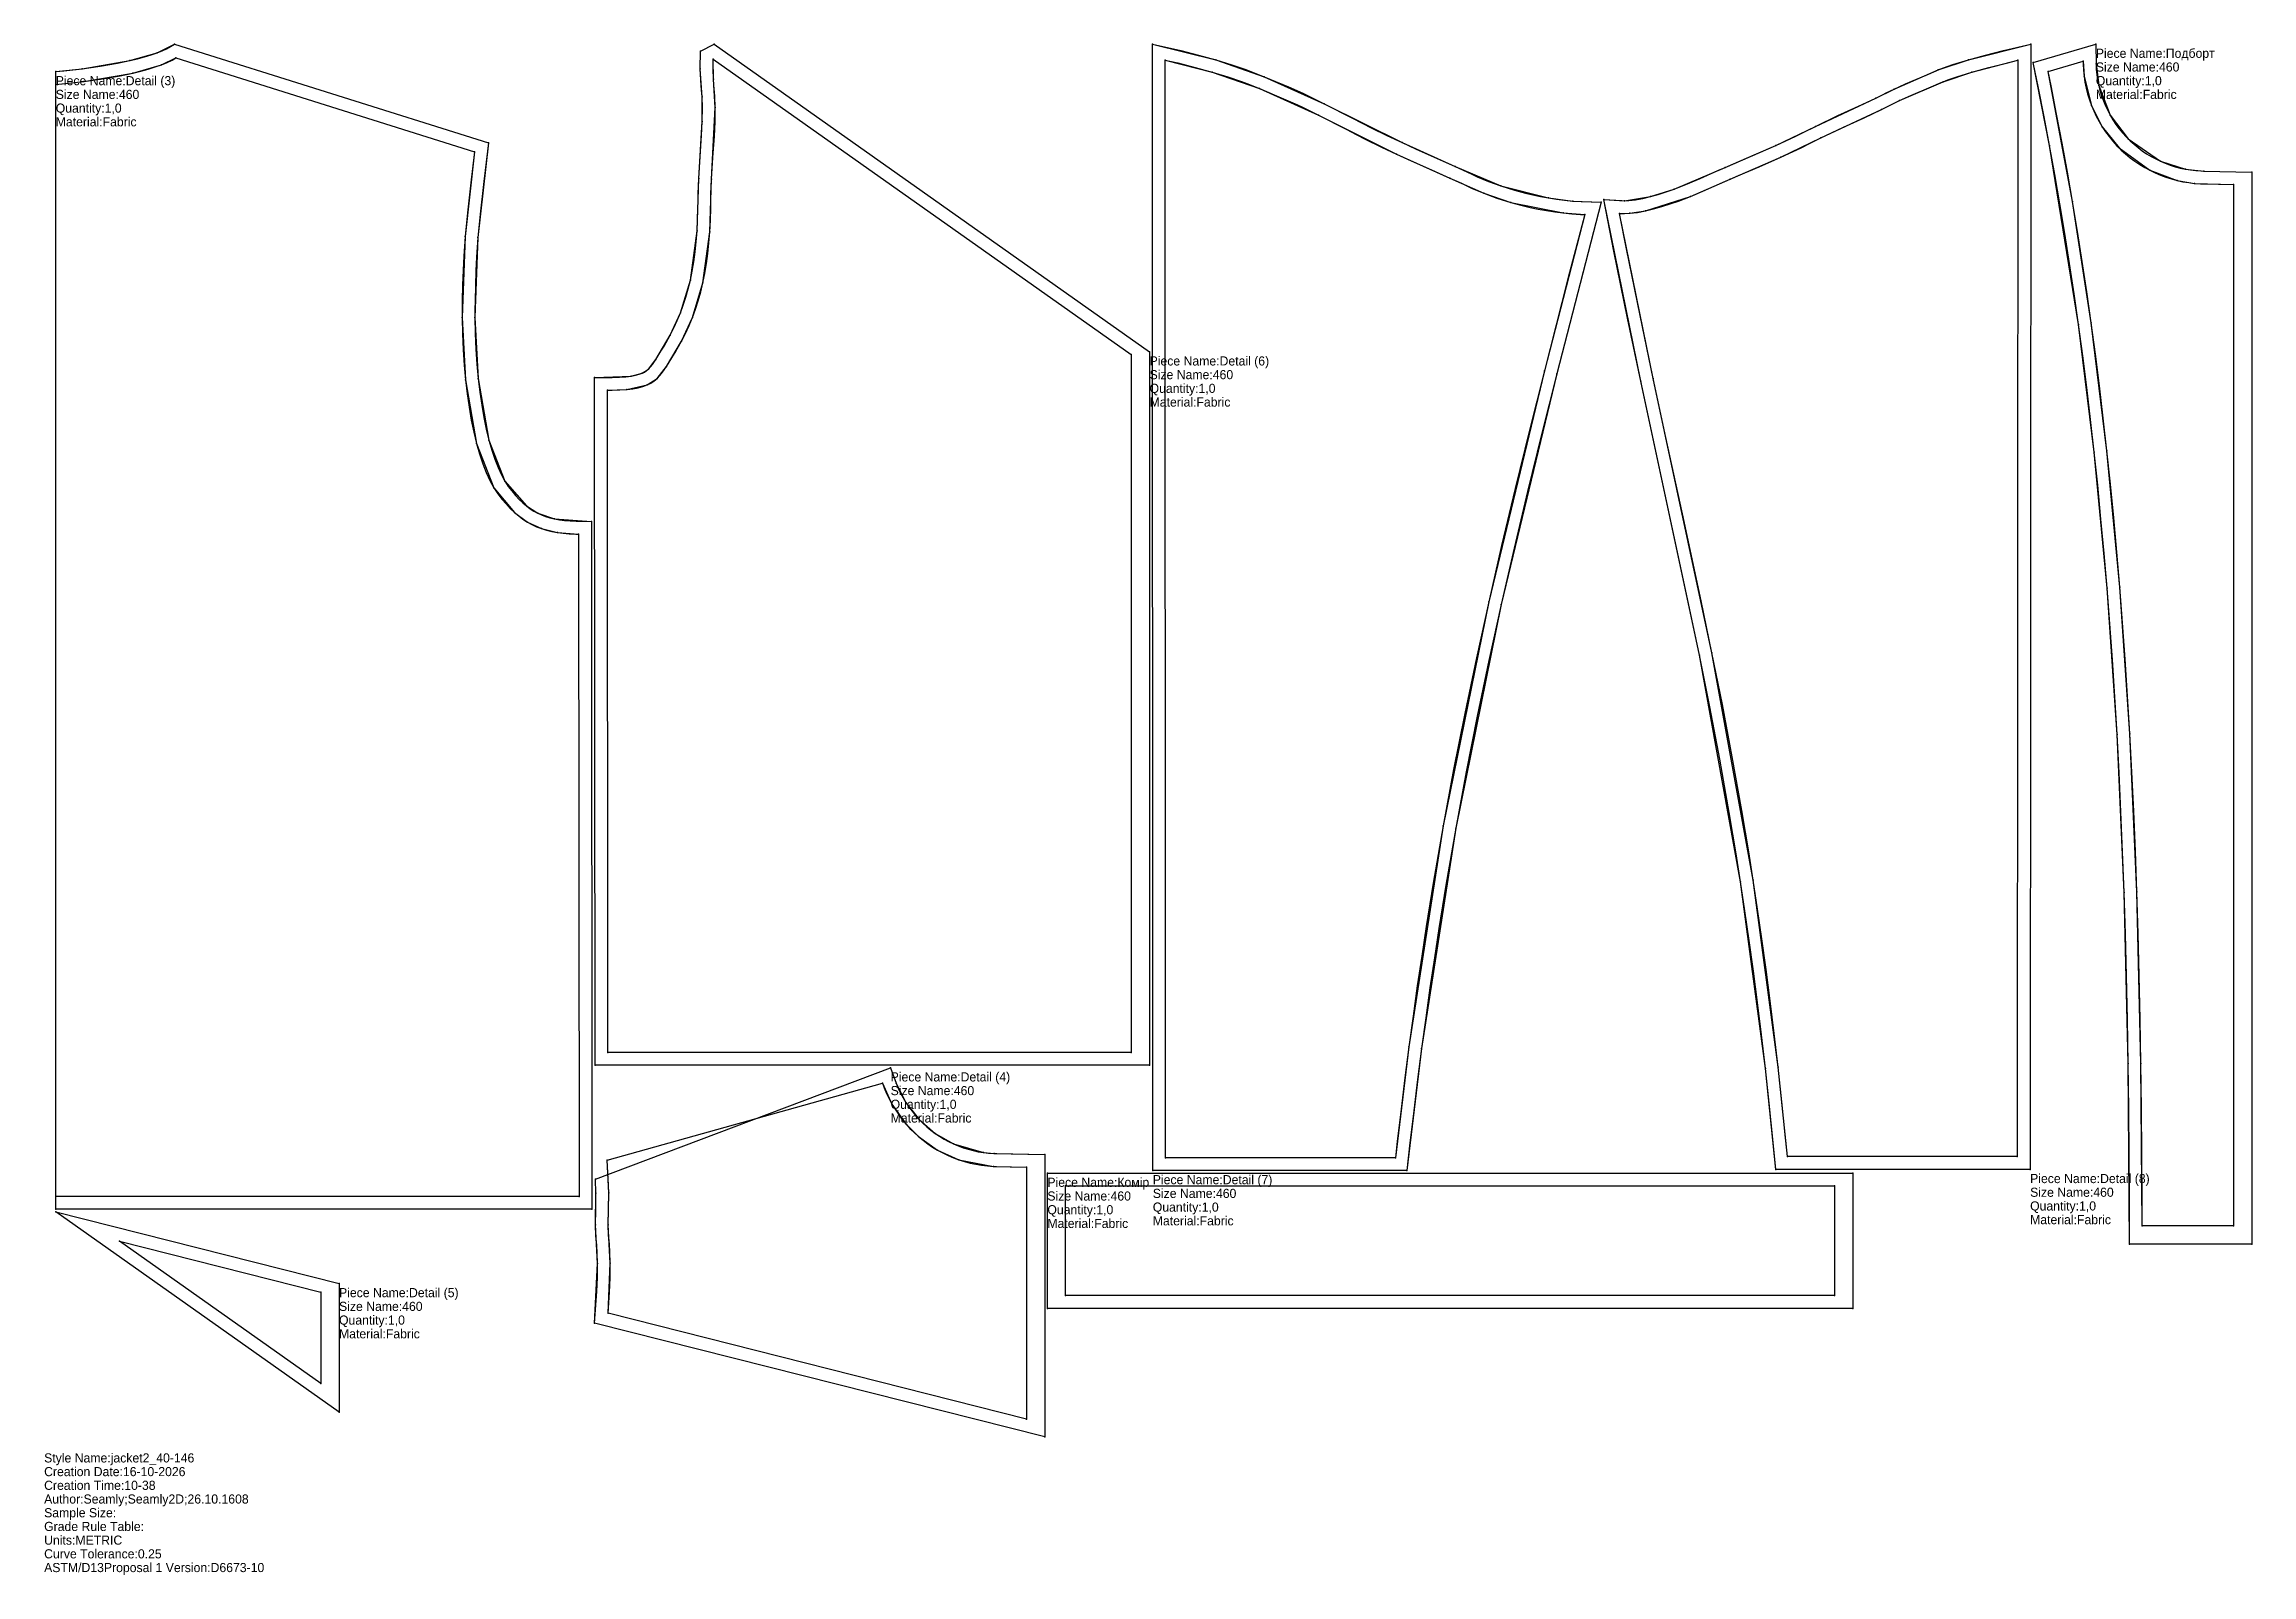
# Model space of a CAD drawing. Extents: x 0 to 1208, y -69 to 769.
import ezdxf

# ---------------------------------------------------------------- set-up
doc = ezdxf.new("R2010")
doc.units = 0

# ---------------------------------------------------------------- blocks, each defined once
blk = doc.blocks.new('piece-97_s460_M')
at = {"layer": '1'}
blk.add_lwpolyline([(1122.22, 768.61), (1122.31, 757.82), (1123.77, 746.06), (1130.09, 729.68), (1139.91, 716.77), (1157.55, 704.54), (1171.17, 700.22), (1181.26, 699.17), (1207.55, 698.64), (1207.55, 111.98), (1140.56, 111.98), (1139.9, 210.73), (1137.65, 304.47), (1133.8, 390.88), (1128.36, 470.88), (1121.33, 545.34), (1112.73, 615.16), (1096.89, 713.17), (1087.97, 758.56)], close=True, dxfattribs=at)
at = {"layer": '14'}
blk.add_lwpolyline([(1115.3, 759.29), (1115.81, 751.01), (1119.8, 735.12), (1125.68, 723.42), (1134.96, 711.82), (1151.78, 699.56), (1166.73, 694.02), (1176.23, 692.44), (1197.55, 691.84), (1197.55, 121.98), (1147.55, 121.98), (1146.9, 210.83), (1144.64, 304.7), (1140.79, 391.28), (1135.33, 471.44), (1128.29, 546.09), (1119.66, 616.12), (1109.46, 682.42), (1096.11, 753.65)], close=True, dxfattribs=at)
at = {"layer": '2'}
for p in [(1122.22, 768.61), (1087.97, 758.56), (1096.11, 753.65), (1115.3, 759.29), (1197.55, 691.84), (1207.55, 698.64), (1147.55, 121.98), (1197.55, 121.98), (1140.56, 111.98), (1207.55, 111.98)]:
    blk.add_point(p, dxfattribs=at)
at = {"layer": '3'}
for p in [(1115.81, 751.01), (1122.31, 757.82), (1123.77, 746.06), (1119.8, 735.12), (1130.09, 729.68), (1096.89, 713.17), (1125.68, 723.42), (1139.91, 716.77), (1134.96, 711.82), (1157.55, 704.54), (1151.78, 699.56), (1166.73, 694.02), (1171.17, 700.22), (1176.23, 692.44), (1181.26, 699.17), (1109.46, 682.42), (1119.66, 616.12), (1112.73, 615.16), (1121.33, 545.34), (1128.29, 546.09), (1135.33, 471.44), (1128.36, 470.88), (1133.8, 390.88), (1140.79, 391.28), (1137.65, 304.47), (1144.64, 304.7), (1139.9, 210.73), (1146.9, 210.83)]:
    blk.add_point(p, dxfattribs=at)
at = {"layer": '84'}
blk.add_lwpolyline([(1122.22, 768.61), (1122.31, 757.82), (1122.46, 754.82), (1122.75, 751.87), (1123.19, 748.95), (1123.77, 746.06), (1124.48, 743.21), (1125.34, 740.4), (1126.33, 737.64), (1127.45, 734.93), (1128.7, 732.27), (1130.09, 729.68), (1131.6, 727.16), (1133.23, 724.71), (1134.99, 722.33), (1136.87, 720.04), (1138.89, 717.81), (1139.91, 716.77), (1140.93, 715.77), (1143.1, 713.8), (1145.33, 711.96), (1147.63, 710.24), (1150.01, 708.64), (1152.46, 707.15), (1154.98, 705.78), (1157.55, 704.54), (1160.18, 703.42), (1162.87, 702.43), (1165.6, 701.56), (1168.37, 700.82), (1171.17, 700.22), (1174.01, 699.75), (1176.88, 699.41), (1179.8, 699.21), (1181.26, 699.17), (1207.55, 698.64), (1207.55, 111.98), (1140.56, 111.98), (1140.54, 135.08), (1140.43, 160.83), (1140.21, 186.04), (1139.9, 210.73), (1139.49, 234.9), (1138.98, 258.57), (1138.36, 281.75), (1137.65, 304.47), (1136.84, 326.72), (1135.92, 348.54), (1134.91, 369.92), (1133.8, 390.88), (1132.58, 411.45), (1131.27, 431.63), (1129.86, 451.43), (1128.36, 470.88), (1126.75, 489.97), (1125.04, 508.74), (1123.23, 527.19), (1121.33, 545.34), (1119.33, 563.19), (1117.23, 580.77), (1115.03, 598.09), (1112.73, 615.16), (1110.33, 631.99), (1107.84, 648.61), (1105.25, 665.02), (1102.56, 681.25), (1099.78, 697.29), (1096.89, 713.17), (1093.91, 728.9), (1090.83, 744.5), (1087.97, 758.56)], close=True, dxfattribs=at)
at = {"layer": '87'}
blk.add_lwpolyline([(1115.3, 759.29), (1115.31, 757.62), (1115.48, 754.3), (1115.81, 751.01), (1116.29, 747.75), (1116.94, 744.52), (1117.74, 741.34), (1118.69, 738.2), (1119.8, 735.12), (1121.05, 732.09), (1122.45, 729.13), (1123.99, 726.24), (1125.68, 723.42), (1127.5, 720.68), (1129.47, 718.03), (1131.56, 715.47), (1133.79, 713.01), (1134.96, 711.82), (1136.12, 710.68), (1138.52, 708.51), (1141.01, 706.46), (1143.58, 704.53), (1146.24, 702.74), (1148.97, 701.08), (1151.78, 699.56), (1154.66, 698.17), (1157.59, 696.92), (1160.59, 695.8), (1163.63, 694.84), (1166.73, 694.02), (1169.86, 693.34), (1173.03, 692.81), (1176.23, 692.44), (1179.46, 692.22), (1181.09, 692.17), (1197.55, 691.84), (1197.55, 121.98), (1147.55, 121.98), (1147.54, 135.1), (1147.42, 160.88), (1147.21, 186.12), (1146.9, 210.83), (1146.49, 235.03), (1145.97, 258.74), (1145.36, 281.96), (1144.64, 304.7), (1143.83, 327), (1142.92, 348.85), (1141.9, 370.27), (1140.79, 391.28), (1139.57, 411.88), (1138.26, 432.1), (1136.84, 451.95), (1135.33, 471.44), (1133.72, 490.59), (1132.01, 509.4), (1130.2, 527.9), (1128.29, 546.09), (1126.28, 564), (1124.17, 581.63), (1121.97, 599), (1119.66, 616.12), (1117.26, 633.01), (1114.76, 649.68), (1112.16, 666.14), (1109.46, 682.42), (1106.67, 698.51), (1103.78, 714.45), (1100.79, 730.23), (1097.7, 745.88), (1096.11, 753.65)], close=True, dxfattribs=at)
at = {"layer": '1'}
for s, p in [('Piece Name:Подборт', (1122.22, 761.11)), ('Size Name:460', (1122.22, 753.61)), ('Quantity:1,0', (1122.22, 746.11)), ('Material:Fabric', (1122.22, 738.61))]:
    blk.add_text(s, height=5, dxfattribs=at).set_placement(p)
blk = doc.blocks.new('piece-98_s460_M')
at = {"layer": '1'}
blk.add_lwpolyline([(548.75, 150.81), (989.26, 150.81), (989.26, 76.81), (548.75, 76.81)], close=True, dxfattribs=at)
at = {"layer": '14'}
blk.add_lwpolyline([(558.74, 143.81), (979.25, 143.81), (979.25, 83.81), (558.74, 83.81)], close=True, dxfattribs=at)
at = {"layer": '2'}
for p in [(548.75, 150.81), (989.26, 150.81), (558.74, 143.81), (979.25, 143.81), (548.75, 76.81), (558.74, 83.81), (979.25, 83.81), (989.26, 76.81)]:
    blk.add_point(p, dxfattribs=at)
at = {"layer": '84'}
blk.add_lwpolyline([(548.75, 150.81), (989.26, 150.81), (989.26, 76.81), (548.75, 76.81)], close=True, dxfattribs=at)
at = {"layer": '87'}
blk.add_lwpolyline([(558.74, 143.81), (979.25, 143.81), (979.25, 83.81), (558.74, 83.81)], close=True, dxfattribs=at)
at = {"layer": '1'}
for s, p in [('Piece Name:Комір', (548.75, 143.31)), ('Size Name:460', (548.75, 135.81)), ('Quantity:1,0', (548.75, 128.31)), ('Material:Fabric', (548.75, 120.81))]:
    blk.add_text(s, height=5, dxfattribs=at).set_placement(p)
blk = doc.blocks.new('piece_Detail_s460_M')
at = {"layer": '1'}
blk.add_lwpolyline([(6.35, 753.61), (20.78, 755.05), (46.89, 759.63), (61.75, 763.92), (71.29, 768.61), (243.11, 714.67), (237.31, 662.71), (235.66, 619.01), (237.4, 585.69), (243.3, 551.93), (251.97, 529.46), (263.92, 515.89), (269.98, 511.96), (279.14, 508.81), (299.32, 507.32), (299.61, 131.07), (6.35, 131.07)], close=True, dxfattribs=at)
at = {"layer": '14'}
blk.add_lwpolyline([(6.35, 746.59), (21.65, 748.11), (48.47, 752.81), (64.19, 757.36), (72.08, 761.03), (235.47, 709.73), (230.33, 663.27), (228.66, 618.96), (230.44, 584.97), (236.54, 550.13), (245.94, 525.9), (257.24, 512.38), (264.33, 507.09), (272.03, 503.51), (280.71, 501.4), (292.32, 500.49), (292.61, 138.07), (6.35, 138.07)], close=True, dxfattribs=at)
at = {"layer": '2'}
for p in [(71.29, 768.61), (72.08, 761.03), (6.35, 753.61), (6.35, 746.59), (243.11, 714.67), (235.47, 709.73), (299.32, 507.32), (292.32, 500.49), (6.35, 138.07), (292.61, 138.07), (6.35, 131.07), (299.61, 131.07)]:
    blk.add_point(p, dxfattribs=at)
at = {"layer": '3'}
for p in [(61.75, 763.92), (20.78, 755.05), (46.89, 759.63), (48.47, 752.81), (64.19, 757.36), (21.65, 748.11), (230.33, 663.27), (237.31, 662.71), (228.66, 618.96), (235.66, 619.01), (230.44, 584.97), (237.4, 585.69), (236.54, 550.13), (243.3, 551.93), (245.94, 525.9), (251.97, 529.46), (257.24, 512.38), (263.92, 515.89), (269.98, 511.96), (279.14, 508.81), (264.33, 507.09), (272.03, 503.51), (280.71, 501.4)]:
    blk.add_point(p, dxfattribs=at)
at = {"layer": '84'}
blk.add_lwpolyline([(6.35, 753.61), (10.75, 753.96), (20.78, 755.05), (30.69, 756.47), (40.22, 758.18), (46.89, 759.63), (51.06, 760.65), (54.96, 761.71), (58.54, 762.81), (61.75, 763.92), (64.54, 765.03), (66.85, 766.11), (71.29, 768.61), (243.11, 714.67), (240.59, 693.49), (238.51, 675.6), (237.31, 662.71), (236.58, 652.12), (236.19, 644.59), (235.89, 636.57), (235.71, 628.01), (235.67, 623.5), (235.66, 619.01), (235.81, 610.23), (236.15, 601.74), (236.69, 593.55), (237.4, 585.69), (238.28, 578.17), (239.32, 571.02), (240.51, 564.24), (241.85, 557.87), (243.3, 551.93), (244.87, 546.44), (246.55, 541.42), (248.3, 536.9), (250.12, 532.9), (251.97, 529.46), (253.84, 526.56), (254.74, 525.38), (255.76, 524.11), (257.87, 521.68), (259.91, 519.51), (261.92, 517.59), (263.92, 515.89), (265.92, 514.4), (267.93, 513.1), (269.98, 511.96), (272.1, 510.98), (274.31, 510.13), (276.65, 509.41), (279.14, 508.81), (281.8, 508.32), (284.65, 507.95), (287.71, 507.68), (291.02, 507.52), (299.32, 507.32), (299.61, 131.07), (6.35, 131.07)], close=True, dxfattribs=at)
at = {"layer": '87'}
blk.add_lwpolyline([(6.35, 746.59), (11.41, 746.99), (21.65, 748.11), (31.8, 749.56), (41.58, 751.31), (48.47, 752.81), (52.81, 753.87), (56.9, 754.99), (60.71, 756.15), (64.19, 757.36), (67.32, 758.61), (70.06, 759.88), (72.08, 761.03), (235.47, 709.73), (233.64, 694.3), (231.55, 676.33), (230.33, 663.27), (229.59, 652.55), (229.19, 644.9), (228.9, 636.78), (228.71, 628.11), (228.67, 623.54), (228.66, 618.96), (228.81, 610.03), (229.16, 601.37), (229.71, 593.01), (230.44, 584.97), (231.34, 577.26), (232.41, 569.91), (233.64, 562.92), (235.02, 556.32), (236.54, 550.13), (238.19, 544.37), (239.96, 539.04), (241.85, 534.18), (243.84, 529.79), (245.94, 525.9), (248.12, 522.53), (249.24, 521.06), (250.39, 519.63), (252.67, 516.99), (254.95, 514.57), (257.24, 512.38), (259.56, 510.42), (261.91, 508.65), (264.33, 507.09), (266.81, 505.72), (269.37, 504.53), (272.03, 503.51), (274.79, 502.66), (277.68, 501.96), (280.71, 501.4), (283.89, 500.99), (287.24, 500.7), (290.77, 500.53), (292.32, 500.49), (292.61, 138.07), (6.35, 138.07)], close=True, dxfattribs=at)
at = {"layer": '1'}
for s, p in [('Piece Name:Detail (3)', (6.35, 746.11)), ('Size Name:460', (6.35, 738.61)), ('Quantity:1,0', (6.35, 731.11)), ('Material:Fabric', (6.35, 723.61))]:
    blk.add_text(s, height=5, dxfattribs=at).set_placement(p)
blk = doc.blocks.new('piece_Detail_s460-100_M')
at = {"layer": '1'}
blk.add_lwpolyline([(463.01, 208.49), (466.08, 199.96), (471.35, 189.48), (478.64, 180.13), (487.38, 172.56), (497.31, 166.86), (513.76, 162.07), (519.55, 161.53), (547.3, 160.96), (547.3, 6.46), (301.1, 68.79), (302.69, 101.39), (301.55, 122.5), (301.79, 139.9), (301.58, 147.52)], close=True, dxfattribs=at)
at = {"layer": '14'}
blk.add_lwpolyline([(307.9, 157.9), (458.62, 200), (463.74, 188.56), (471.31, 177.79), (478.27, 170.83), (488.73, 163.4), (500.34, 158.12), (519.22, 154.54), (537.3, 154.16), (537.3, 16.21), (308.48, 74.14), (309.69, 101.47), (308.55, 122.58), (308.79, 139.96)], close=True, dxfattribs=at)
at = {"layer": '2'}
for p in [(463.01, 208.49), (458.62, 200), (307.9, 157.9), (547.3, 160.96), (301.58, 147.52), (537.3, 154.16), (308.48, 74.14), (301.1, 68.79), (537.3, 16.21), (547.3, 6.46)]:
    blk.add_point(p, dxfattribs=at)
at = {"layer": '3'}
for p in [(466.08, 199.96), (463.74, 188.56), (471.35, 189.48), (471.31, 177.79), (478.27, 170.83), (478.64, 180.13), (487.38, 172.56), (488.73, 163.4), (497.31, 166.86), (500.34, 158.12), (513.76, 162.07), (519.55, 161.53), (519.22, 154.54), (301.79, 139.9), (308.79, 139.96), (301.55, 122.5), (308.55, 122.58), (302.69, 101.39), (309.69, 101.47)]:
    blk.add_point(p, dxfattribs=at)
at = {"layer": '84'}
blk.add_lwpolyline([(463.01, 208.49), (466.08, 199.96), (467.2, 197.25), (468.46, 194.59), (469.84, 192), (471.35, 189.48), (472.98, 187.03), (474.74, 184.65), (476.62, 182.36), (478.64, 180.13), (479.66, 179.09), (480.68, 178.09), (482.85, 176.12), (485.08, 174.28), (487.38, 172.56), (489.76, 170.96), (492.21, 169.47), (494.73, 168.1), (497.31, 166.86), (499.94, 165.74), (502.62, 164.75), (505.35, 163.88), (508.12, 163.14), (510.92, 162.54), (513.76, 162.07), (516.63, 161.73), (519.55, 161.53), (521.01, 161.49), (547.3, 160.96), (547.3, 6.46), (301.1, 68.79), (302.28, 86.11), (302.62, 93.72), (302.69, 101.39), (302.5, 107.21), (302.24, 111.15), (302.05, 113.18), (301.77, 116.53), (301.55, 122.5), (301.68, 130.65), (301.79, 139.9), (301.58, 147.52)], close=True, dxfattribs=at)
at = {"layer": '87'}
blk.add_lwpolyline([(307.9, 157.9), (458.62, 200), (459.55, 197.43), (460.8, 194.41), (462.2, 191.45), (463.74, 188.56), (465.43, 185.74), (467.25, 183), (469.22, 180.35), (471.31, 177.79), (473.54, 175.33), (474.71, 174.14), (475.87, 173), (478.27, 170.83), (480.76, 168.78), (483.33, 166.85), (485.99, 165.06), (488.73, 163.4), (491.54, 161.87), (494.41, 160.49), (497.35, 159.23), (500.34, 158.12), (503.39, 157.15), (506.48, 156.33), (509.61, 155.66), (512.78, 155.13), (515.99, 154.76), (519.22, 154.54), (520.84, 154.49), (537.3, 154.16), (537.3, 16.21), (308.48, 74.14), (309.27, 85.71), (309.62, 93.53), (309.69, 101.47), (309.49, 107.56), (309.22, 111.69), (309.03, 113.79), (308.76, 116.95), (308.55, 122.58), (308.68, 130.56), (308.79, 139.96), (308.58, 147.84), (307.93, 157.74)], close=True, dxfattribs=at)
at = {"layer": '1'}
for s, p in [('Piece Name:Detail (4)', (463.01, 200.99)), ('Size Name:460', (463.01, 193.49)), ('Quantity:1,0', (463.01, 185.99)), ('Material:Fabric', (463.01, 178.49))]:
    blk.add_text(s, height=5, dxfattribs=at).set_placement(p)
blk = doc.blocks.new('piece_Detail_s460-101_M')
at = {"layer": '1'}
blk.add_lwpolyline([(161.3, 90.42), (161.3, 20.09), (6.35, 129.65)], close=True, dxfattribs=at)
at = {"layer": '14'}
blk.add_lwpolyline([(151.3, 85.73), (151.3, 35.73), (41.15, 113.62)], close=True, dxfattribs=at)
at = {"layer": '2'}
for p in [(6.35, 129.65), (41.15, 113.62), (151.3, 85.73), (161.3, 90.42), (151.3, 35.73), (161.3, 20.09)]:
    blk.add_point(p, dxfattribs=at)
at = {"layer": '84'}
blk.add_lwpolyline([(161.3, 90.42), (161.3, 20.09), (6.35, 129.65)], close=True, dxfattribs=at)
at = {"layer": '87'}
blk.add_lwpolyline([(151.3, 85.73), (151.3, 35.73), (41.15, 113.62)], close=True, dxfattribs=at)
at = {"layer": '1'}
for s, p in [('Piece Name:Detail (5)', (161.3, 82.92)), ('Size Name:460', (161.3, 75.42)), ('Quantity:1,0', (161.3, 67.92)), ('Material:Fabric', (161.3, 60.42))]:
    blk.add_text(s, height=5, dxfattribs=at).set_placement(p)
blk = doc.blocks.new('piece_Detail_s460-102_M')
at = {"layer": '1'}
blk.add_lwpolyline([(604.65, 600.26), (604.65, 209.84), (301.39, 209.84), (301.1, 586.26), (321.01, 586.96), (327.02, 588.53), (330.52, 590.84), (334.55, 595.96), (342.42, 609.32), (348.04, 621.54), (353.48, 639.49), (357.13, 666.37), (358.04, 695.04), (359.97, 726.27), (359.85, 739.75), (358.9, 755.03), (359, 764.76), (366.54, 768.61)], close=True, dxfattribs=at)
at = {"layer": '14'}
blk.add_lwpolyline([(594.65, 598.75), (594.65, 216.84), (308.39, 216.84), (308.1, 579.26), (318.73, 579.64), (329.84, 582.11), (335.31, 585.72), (340.4, 592.13), (348.6, 606.04), (354.56, 618.98), (360.31, 637.96), (364.12, 665.93), (365.03, 694.67), (367.04, 734.01), (366.1, 749.49), (365.96, 760.45)], close=True, dxfattribs=at)
at = {"layer": '2'}
for p in [(359, 764.76), (366.54, 768.61), (365.96, 760.45), (594.65, 598.75), (604.65, 600.26), (301.1, 586.26), (308.1, 579.26), (301.39, 209.84), (308.39, 216.84), (594.65, 216.84), (604.65, 209.84)]:
    blk.add_point(p, dxfattribs=at)
at = {"layer": '3'}
for p in [(358.9, 755.03), (366.1, 749.49), (359.85, 739.75), (359.97, 726.27), (367.04, 734.01), (358.04, 695.04), (365.03, 694.67), (357.13, 666.37), (364.12, 665.93), (353.48, 639.49), (360.31, 637.96), (348.04, 621.54), (354.56, 618.98), (342.42, 609.32), (348.6, 606.04), (334.55, 595.96), (340.4, 592.13), (318.73, 579.64), (321.01, 586.96), (327.02, 588.53), (329.84, 582.11), (330.52, 590.84), (335.31, 585.72)]:
    blk.add_point(p, dxfattribs=at)
at = {"layer": '84'}
blk.add_lwpolyline([(604.65, 600.26), (604.65, 209.84), (301.39, 209.84), (301.1, 586.26), (308.38, 586.26), (310.62, 586.27), (314.64, 586.38), (318.09, 586.61), (321.01, 586.96), (323.44, 587.4), (325.42, 587.93), (327.02, 588.53), (328.33, 589.19), (329.46, 589.94), (330.52, 590.84), (331.59, 591.94), (332.69, 593.3), (334.55, 595.96), (337.4, 600.63), (339.07, 603.41), (340.23, 605.37), (342.42, 609.32), (344.45, 613.31), (346.32, 617.38), (348.04, 621.54), (349.61, 625.81), (351.04, 630.21), (352.34, 634.76), (353.48, 639.49), (354.49, 644.41), (355.36, 649.54), (356.09, 654.9), (356.68, 660.51), (357.13, 666.37), (357.45, 672.52), (357.62, 678.97), (357.65, 682.35), (357.7, 686.67), (358.04, 695.04), (358.83, 707.04), (359.63, 718.65), (359.97, 726.27), (360.04, 733.93), (359.85, 739.75), (359.59, 743.69), (359.4, 745.72), (359.12, 749.07), (358.9, 755.03), (359, 764.76), (366.54, 768.61)], close=True, dxfattribs=at)
at = {"layer": '87'}
blk.add_lwpolyline([(594.65, 598.75), (594.65, 216.84), (308.39, 216.84), (308.1, 579.26), (308.39, 579.26), (310.73, 579.27), (314.97, 579.39), (318.73, 579.64), (322.05, 580.03), (324.98, 580.56), (327.56, 581.26), (329.84, 582.11), (331.86, 583.13), (333.67, 584.33), (335.31, 585.72), (336.84, 587.3), (338.28, 589.08), (340.4, 592.13), (343.39, 597), (345.08, 599.83), (346.3, 601.88), (348.6, 606.04), (350.75, 610.26), (352.73, 614.57), (354.56, 618.98), (356.23, 623.51), (357.74, 628.17), (359.11, 632.99), (360.31, 637.96), (361.37, 643.13), (362.28, 648.49), (363.04, 654.06), (363.65, 659.87), (364.12, 665.93), (364.44, 672.25), (364.62, 678.85), (364.65, 682.27), (364.7, 686.49), (365.03, 694.67), (365.82, 706.58), (366.61, 718.25), (366.97, 726.07), (367.04, 734.01), (366.84, 740.1), (366.57, 744.23), (366.38, 746.33), (366.1, 749.49), (365.9, 755.12), (365.96, 760.45)], close=True, dxfattribs=at)
at = {"layer": '1'}
for s, p in [('Piece Name:Detail (6)', (604.65, 592.76)), ('Size Name:460', (604.65, 585.26)), ('Quantity:1,0', (604.65, 577.76)), ('Material:Fabric', (604.65, 570.26))]:
    blk.add_text(s, height=5, dxfattribs=at).set_placement(p)
blk = doc.blocks.new('piece_Detail_s460-103_M')
at = {"layer": '1'}
blk.add_lwpolyline([(606.4, 152.24), (606.16, 768.61), (640.87, 760), (667.33, 750.77), (700.16, 735.93), (742.72, 714.7), (771.76, 701.73), (796.79, 691.03), (822.83, 684.43), (836.12, 682.76), (851.67, 682.07), (827.36, 588.12), (796.95, 461.94), (772.12, 339.61), (753.42, 219.11), (745.37, 152.24)], close=True, dxfattribs=at)
at = {"layer": '14'}
blk.add_lwpolyline([(613.39, 159.24), (613.16, 759.86), (638.9, 753.28), (664.69, 744.29), (697.02, 729.68), (739.77, 708.35), (768.89, 695.34), (787.42, 687.01), (802.3, 681.95), (830.86, 676.23), (842.69, 675.39), (820.58, 589.84), (790.12, 463.47), (765.23, 340.84), (746.48, 220.02), (739.11, 159.24)], close=True, dxfattribs=at)
at = {"layer": '2'}
for p in [(606.16, 768.61), (613.16, 759.86), (851.67, 682.07), (842.69, 675.39), (613.39, 159.24), (739.11, 159.24), (606.4, 152.24), (745.37, 152.24)]:
    blk.add_point(p, dxfattribs=at)
at = {"layer": '3'}
for p in [(638.9, 753.28), (640.87, 760), (667.33, 750.77), (664.69, 744.29), (697.02, 729.68), (700.16, 735.93), (742.72, 714.7), (739.77, 708.35), (771.76, 701.73), (768.89, 695.34), (796.79, 691.03), (787.42, 687.01), (802.3, 681.95), (822.83, 684.43), (830.86, 676.23), (836.12, 682.76), (820.58, 589.84), (827.36, 588.12), (790.12, 463.47), (796.95, 461.94), (765.23, 340.84), (772.12, 339.61), (746.48, 220.02), (753.42, 219.11)]:
    blk.add_point(p, dxfattribs=at)
at = {"layer": '84'}
blk.add_lwpolyline([(606.4, 152.24), (606.16, 768.61), (621.7, 765.11), (631.38, 762.66), (640.87, 760), (649.68, 757.3), (657.28, 754.72), (660.42, 753.53), (667.33, 750.77), (680.71, 745.17), (688.56, 741.7), (691.41, 740.32), (700.16, 735.93), (715.33, 728.29), (721.25, 725.24), (725.79, 722.89), (734.48, 718.6), (742.72, 714.7), (750.54, 711.13), (761.61, 706.22), (771.76, 701.73), (778.16, 698.8), (781.2, 697.35), (783.89, 696.08), (789.98, 693.52), (796.79, 691.03), (804.26, 688.68), (810.23, 687.08), (814.32, 686.1), (818.53, 685.22), (822.83, 684.43), (827.2, 683.75), (831.63, 683.19), (836.12, 682.76), (840.65, 682.47), (851.67, 682.07), (840.27, 638.42), (827.36, 588.12), (819.21, 555.65), (811.42, 523.9), (804.01, 492.72), (796.95, 461.94), (790.24, 431.4), (783.88, 400.94), (777.84, 370.4), (772.12, 339.61), (766.72, 308.4), (762.88, 284.61), (760.4, 268.55), (758, 252.29), (755.68, 235.82), (753.42, 219.11), (751.23, 202.14), (749.12, 184.9), (747.07, 167.36), (745.37, 152.24)], close=True, dxfattribs=at)
at = {"layer": '87'}
blk.add_lwpolyline([(613.39, 159.24), (613.16, 759.86), (620.07, 758.3), (629.57, 755.89), (638.9, 753.28), (647.53, 750.64), (654.91, 748.13), (657.88, 747), (664.69, 744.29), (677.94, 738.74), (685.62, 735.35), (688.32, 734.04), (697.02, 729.68), (712.15, 722.05), (718.04, 719.01), (722.64, 716.65), (731.43, 712.3), (739.77, 708.35), (747.67, 704.75), (758.78, 699.82), (768.89, 695.34), (775.2, 692.46), (778.2, 691.03), (781.04, 689.69), (787.42, 687.01), (794.54, 684.4), (802.3, 681.95), (808.51, 680.29), (812.79, 679.27), (817.17, 678.35), (821.66, 677.52), (826.22, 676.81), (830.86, 676.23), (835.56, 675.78), (840.3, 675.47), (842.69, 675.39), (833.49, 640.18), (820.58, 589.84), (812.41, 557.33), (804.62, 525.54), (797.19, 494.31), (790.12, 463.47), (783.4, 432.87), (777.02, 402.34), (770.96, 371.71), (765.23, 340.84), (759.82, 309.55), (755.96, 285.7), (753.48, 269.59), (751.08, 253.29), (748.74, 236.78), (746.48, 220.02), (744.29, 203.02), (742.17, 185.74), (740.11, 168.16), (739.11, 159.24)], close=True, dxfattribs=at)
at = {"layer": '1'}
for s, p in [('Piece Name:Detail (7)', (606.4, 144.74)), ('Size Name:460', (606.4, 137.24)), ('Quantity:1,0', (606.4, 129.74)), ('Material:Fabric', (606.4, 122.24))]:
    blk.add_text(s, height=5, dxfattribs=at).set_placement(p)
blk = doc.blocks.new('piece_Detail_s460-104_M')
at = {"layer": '1'}
blk.add_lwpolyline([(1086.27, 152.87), (947.21, 152.87), (941.46, 208.08), (927.91, 310.13), (905.41, 434.17), (873.33, 584.27), (853.02, 683.61), (864.38, 682.93), (878.58, 685.18), (891.51, 689.31), (919.41, 701.19), (947.12, 713.19), (968.8, 723.61), (1001.88, 739.07), (1011.88, 744.05), (1036.02, 754.54), (1052.49, 759.93), (1086.62, 768.61)], close=True, dxfattribs=at)
at = {"layer": '14'}
blk.add_lwpolyline([(1079.27, 159.87), (953.55, 159.87), (948.42, 208.86), (934.83, 311.2), (912.26, 435.57), (880.17, 585.73), (861.66, 676.02), (867.4, 676.04), (875.89, 677.34), (900.5, 685.26), (922.19, 694.76), (950, 706.82), (971.86, 717.31), (1004.94, 732.77), (1014.87, 737.72), (1038.65, 748.04), (1054.45, 753.21), (1079.61, 759.75)], close=True, dxfattribs=at)
at = {"layer": '2'}
for p in [(1086.62, 768.61), (1079.61, 759.75), (853.02, 683.61), (861.66, 676.02), (953.55, 159.87), (1079.27, 159.87), (947.21, 152.87), (1086.27, 152.87)]:
    blk.add_point(p, dxfattribs=at)
at = {"layer": '3'}
for p in [(1036.02, 754.54), (1052.49, 759.93), (1054.45, 753.21), (1001.88, 739.07), (1011.88, 744.05), (1014.87, 737.72), (1038.65, 748.04), (1004.94, 732.77), (947.12, 713.19), (968.8, 723.61), (971.86, 717.31), (919.41, 701.19), (950, 706.82), (891.51, 689.31), (922.19, 694.76), (864.38, 682.93), (875.89, 677.34), (878.58, 685.18), (900.5, 685.26), (867.4, 676.04), (873.33, 584.27), (880.17, 585.73), (912.26, 435.57), (905.41, 434.17), (927.91, 310.13), (934.83, 311.2), (941.46, 208.08), (948.42, 208.86)]:
    blk.add_point(p, dxfattribs=at)
at = {"layer": '84'}
blk.add_lwpolyline([(1086.27, 152.87), (947.21, 152.87), (945.59, 169.35), (943.55, 189.07), (941.46, 208.08), (939.33, 226.44), (937.15, 244.2), (934.92, 261.4), (932.63, 278.09), (930.3, 294.32), (927.91, 310.13), (925.47, 325.56), (921.72, 348.15), (916.51, 377.35), (911.07, 405.9), (905.41, 434.17), (899.5, 462.53), (890.2, 505.94), (880.26, 551.86), (873.33, 584.27), (866.12, 618.62), (858.65, 655.25), (853.02, 683.61), (862.87, 682.96), (864.38, 682.93), (866.85, 683.03), (870.51, 683.46), (874.44, 684.19), (878.58, 685.18), (882.86, 686.39), (887.2, 687.79), (891.51, 689.31), (897.88, 691.76), (905.74, 695.06), (915.54, 699.47), (919.41, 701.19), (924.11, 703.16), (935.25, 707.95), (947.12, 713.19), (958.05, 718.25), (962.5, 720.46), (968.8, 723.61), (981.17, 729.47), (992.48, 734.67), (1001.88, 739.07), (1005.49, 740.89), (1007.6, 741.97), (1011.88, 744.05), (1018.15, 746.92), (1029.39, 751.7), (1034.86, 754.04), (1036.02, 754.54), (1038.9, 755.63), (1044.08, 757.38), (1052.49, 759.93), (1061.94, 762.56), (1071.72, 765.07), (1086.62, 768.61)], close=True, dxfattribs=at)
at = {"layer": '87'}
blk.add_lwpolyline([(1079.27, 159.87), (953.55, 159.87), (952.55, 170.06), (950.51, 189.81), (948.42, 208.86), (946.28, 227.27), (944.09, 245.08), (941.86, 262.33), (939.56, 279.06), (937.22, 295.34), (934.83, 311.2), (932.38, 326.68), (928.62, 349.33), (923.39, 378.62), (917.95, 407.24), (912.26, 435.57), (906.35, 463.98), (897.04, 507.41), (887.1, 553.33), (880.17, 585.73), (872.98, 620.04), (865.51, 656.63), (861.66, 676.02), (862.57, 675.96), (864.45, 675.93), (867.4, 676.04), (871.55, 676.53), (875.89, 677.34), (880.35, 678.4), (884.89, 679.69), (889.43, 681.15), (893.93, 682.74), (900.5, 685.26), (908.53, 688.64), (918.4, 693.08), (922.19, 694.76), (926.85, 696.72), (938.04, 701.53), (950, 706.82), (961.07, 711.94), (965.62, 714.19), (971.86, 717.31), (984.13, 723.12), (995.43, 728.32), (1004.94, 732.77), (1008.66, 734.65), (1010.73, 735.71), (1014.87, 737.72), (1020.97, 740.52), (1032.13, 745.26), (1037.61, 747.6), (1038.65, 748.04), (1041.27, 749.04), (1046.22, 750.72), (1054.45, 753.21), (1063.75, 755.8), (1073.4, 758.28), (1079.61, 759.75)], close=True, dxfattribs=at)
at = {"layer": '1'}
for s, p in [('Piece Name:Detail (8)', (1086.27, 145.37)), ('Size Name:460', (1086.27, 137.87)), ('Quantity:1,0', (1086.27, 130.37)), ('Material:Fabric', (1086.27, 122.87))]:
    blk.add_text(s, height=5, dxfattribs=at).set_placement(p)

msp = doc.modelspace()

# ---------------------------------------------------------------- block references
at = {"layer": '1'}
for name in ['piece_Detail_s460_M', 'piece_Detail_s460-102_M', 'piece_Detail_s460-103_M', 'piece_Detail_s460-104_M', 'piece-97_s460_M', 'piece_Detail_s460-100_M', 'piece-98_s460_M', 'piece_Detail_s460-101_M']:
    msp.add_blockref(name, (0, 0), dxfattribs=at)

# ---------------------------------------------------------------- texts
for s, p in [('Style Name:jacket2_40-146', (0, -7.5)), ('Creation Date:16-10-2026', (0, -15)), ('Creation Time:10-38', (0, -22.5)), ('Author:Seamly;Seamly2D;26.10.1608', (0, -30)), ('Sample Size:', (0, -37.5)), ('Grade Rule Table:', (0, -45)), ('Units:METRIC', (0, -52.5)), ('Curve Tolerance:0.25', (0, -60)), ('ASTM/D13Proposal 1 Version:D6673-10', (0, -67.5))]:
    msp.add_text(s, height=5, dxfattribs=at).set_placement(p)

doc.saveas('drawing.dxf')
